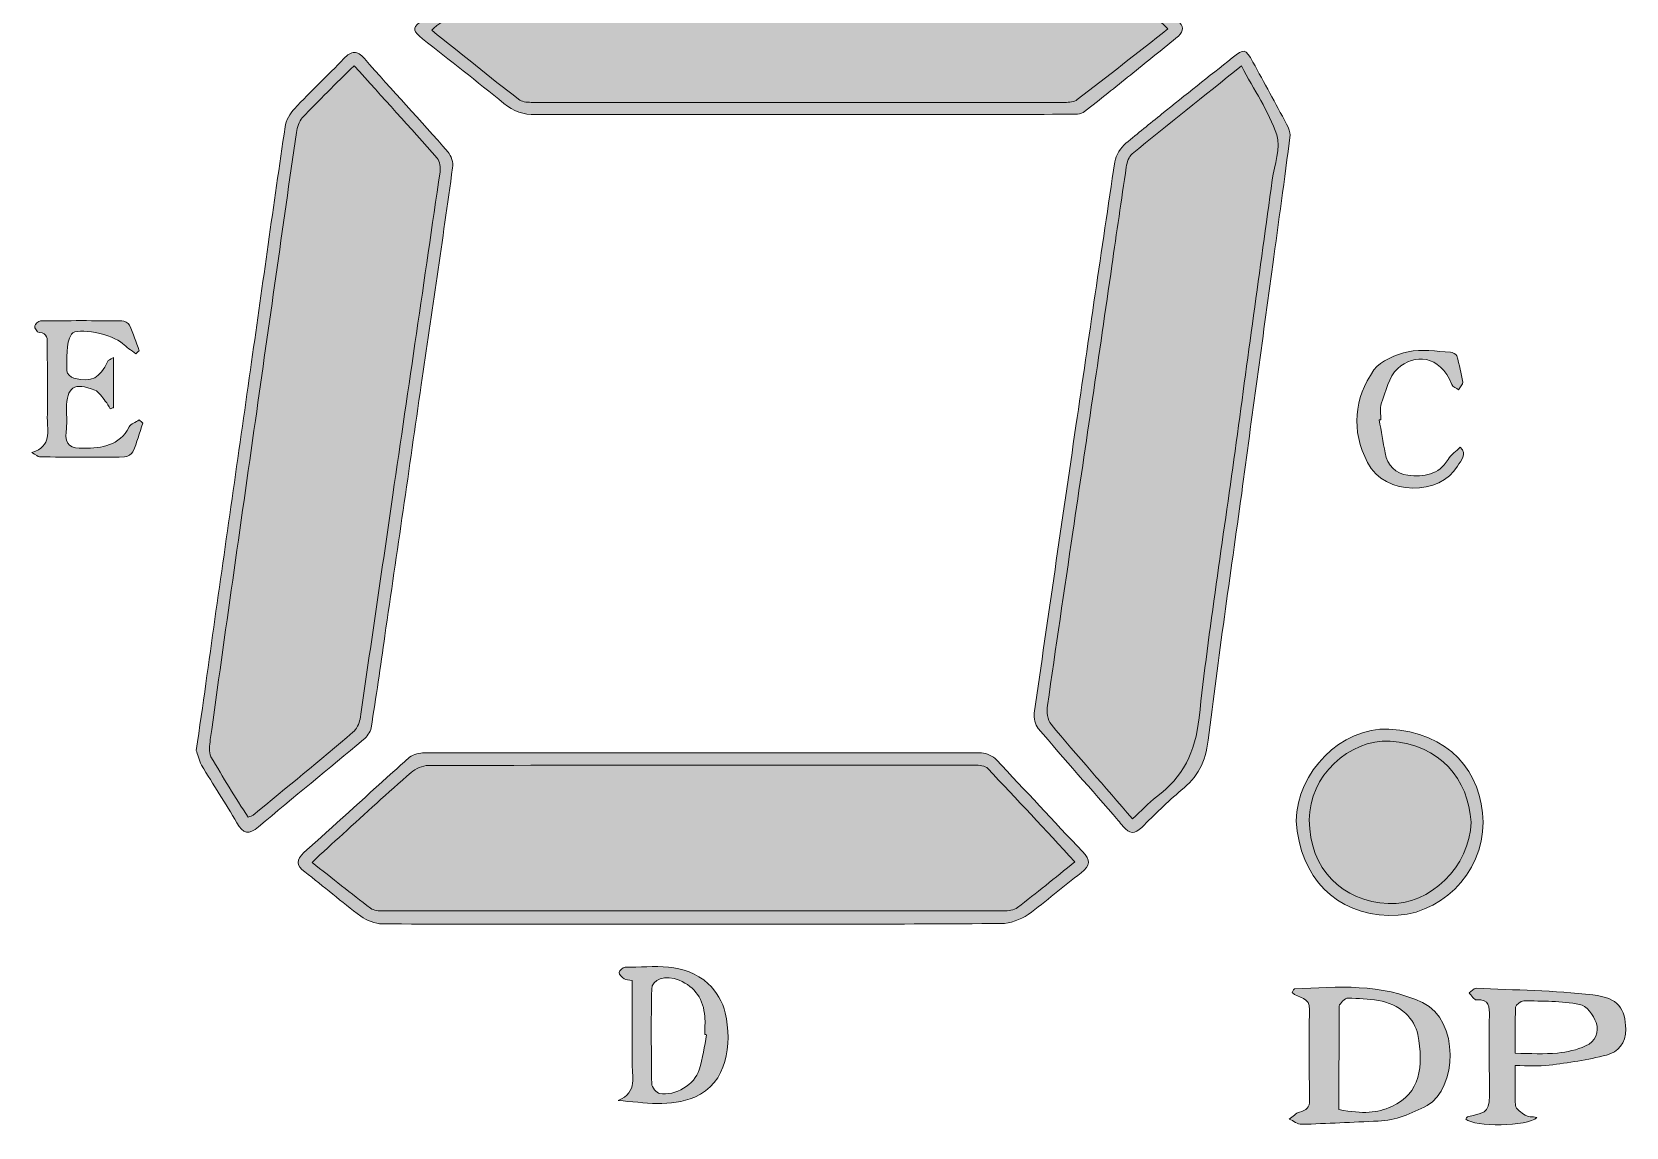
# Model space of a CAD drawing. Header units: inches. Extents: x 0.8 to 16.9, y -23.6 to -1.5.
# Drawn here: x 0.83 to 16.91, y -23.55 to -12.5 of the extents above; entities that cross this region are included whole.
import ezdxf

# ---------------------------------------------------------------- set-up
doc = ezdxf.new("R2010")
doc.units = ezdxf.units.IN
doc.header["$MEASUREMENT"] = 0
doc.layers.add('Layer 1', color=7, linetype='Continuous')

# ---------------------------------------------------------------- blocks, each defined once
blk = doc.blocks.new('block 4')
at = {"layer": 'Layer 1', "true_color": 0xffffff}
h = blk.add_hatch(color=7, dxfattribs=at)
h.dxf.hatch_style = 2
edge = h.paths.add_edge_path()
edge.add_spline(control_points=[(5.853, -11.807), (5.546, -12.005), (5.249, -12.213), (4.946, -12.418), (4.921, -12.435), (4.897, -12.46), (4.865, -12.488), (5.165, -12.728), (5.45, -12.958), (5.74, -13.183), (5.771, -13.208), (5.824, -13.215), (5.867, -13.215), (7.662, -13.215), (9.454, -13.215), (11.25, -13.215), (11.292, -13.215), (11.345, -13.212), (11.377, -13.187), (11.68, -12.954), (11.98, -12.718), (12.291, -12.474), (12.044, -12.245), (11.818, -12.03), (11.582, -11.825), (11.525, -11.776), (11.441, -11.74), (11.366, -11.74), (9.603, -11.737), (7.842, -11.737), (6.078, -11.74), (6.001, -11.74), (5.916, -11.769), (5.853, -11.807)], knot_values=[0, 0, 0, 0, 1, 1, 1, 2, 2, 2, 3, 3, 3, 4, 4, 4, 5, 5, 5, 6, 6, 6, 7, 7, 7, 8, 8, 8, 9, 9, 9, 10, 10, 10, 11, 11, 11, 11], degree=3, periodic=1)
edge = h.paths.add_edge_path()
edge.add_spline(control_points=[(4.773, -12.573), (4.678, -12.499), (4.667, -12.467), (4.741, -12.411), (4.752, -12.4), (4.766, -12.393), (4.78, -12.382), (5.14, -12.136), (5.5, -11.892), (5.863, -11.652), (5.905, -11.624), (5.965, -11.61), (6.015, -11.61), (7.818, -11.61), (9.624, -11.61), (11.426, -11.613), (11.483, -11.613), (11.553, -11.635), (11.596, -11.67), (11.86, -11.906), (12.118, -12.15), (12.382, -12.386), (12.393, -12.397), (12.4, -12.404), (12.407, -12.411), (12.457, -12.467), (12.446, -12.509), (12.372, -12.569), (12.22, -12.693), (12.065, -12.813), (11.913, -12.94), (11.762, -13.06), (11.606, -13.187), (11.451, -13.307), (11.412, -13.339), (11.349, -13.335), (11.296, -13.335), (10.393, -13.339), (9.49, -13.339), (8.583, -13.339), (7.694, -13.339), (6.805, -13.335), (5.913, -13.339), (5.789, -13.339), (5.69, -13.307), (5.592, -13.226), (5.323, -13.003), (5.045, -12.792), (4.773, -12.573)], knot_values=[0, 0, 0, 0, 1, 1, 1, 2, 2, 2, 3, 3, 3, 4, 4, 4, 5, 5, 5, 6, 6, 6, 7, 7, 7, 8, 8, 8, 9, 9, 9, 10, 10, 10, 11, 11, 11, 12, 12, 12, 13, 13, 13, 14, 14, 14, 15, 15, 15, 16, 16, 16, 16], degree=3, periodic=1)
h = blk.add_hatch(color=7, dxfattribs=at)
h.dxf.hatch_style = 2
edge = h.paths.add_edge_path()
edge.add_spline(control_points=[(11.582, -11.825), (11.818, -12.03), (12.044, -12.245), (12.291, -12.474), (11.98, -12.718), (11.68, -12.954), (11.377, -13.187), (11.345, -13.212), (11.292, -13.215), (11.25, -13.215), (9.454, -13.215), (7.662, -13.215), (5.867, -13.215), (5.824, -13.215), (5.771, -13.208), (5.74, -13.183), (5.45, -12.958), (5.165, -12.728), (4.865, -12.488), (4.897, -12.46), (4.921, -12.435), (4.946, -12.418), (5.249, -12.213), (5.546, -12.005), (5.853, -11.807), (5.916, -11.769), (6.001, -11.74), (6.078, -11.74), (7.842, -11.737), (9.603, -11.737), (11.366, -11.74), (11.441, -11.74), (11.525, -11.776), (11.582, -11.825)], knot_values=[0, 0, 0, 0, 1, 1, 1, 2, 2, 2, 3, 3, 3, 4, 4, 4, 5, 5, 5, 6, 6, 6, 7, 7, 7, 8, 8, 8, 9, 9, 9, 10, 10, 10, 11, 11, 11, 11], degree=3, periodic=1)
h = blk.add_hatch(color=7, dxfattribs=at)
h.dxf.hatch_style = 2
edge = h.paths.add_edge_path()
edge.add_spline(control_points=[(11.112, -19.487), (11.377, -19.805), (11.652, -20.115), (11.934, -20.443), (12.023, -20.362), (12.093, -20.281), (12.174, -20.221), (12.442, -20.024), (12.569, -19.77), (12.605, -19.424), (12.704, -18.524), (12.845, -17.628), (12.968, -16.732), (13.092, -15.819), (13.219, -14.908), (13.342, -13.998), (13.363, -13.843), (13.434, -13.674), (13.388, -13.543), (13.307, -13.303), (13.159, -13.088), (13.032, -12.848), (12.651, -13.155), (12.287, -13.441), (11.931, -13.734), (11.896, -13.762), (11.878, -13.818), (11.871, -13.868), (11.822, -14.199), (11.772, -14.531), (11.726, -14.863), (11.596, -15.759), (11.465, -16.655), (11.331, -17.551), (11.247, -18.136), (11.158, -18.718), (11.077, -19.3), (11.067, -19.36), (11.077, -19.445), (11.112, -19.487)], knot_values=[0, 0, 0, 0, 1, 1, 1, 2, 2, 2, 3, 3, 3, 4, 4, 4, 5, 5, 5, 6, 6, 6, 7, 7, 7, 8, 8, 8, 9, 9, 9, 10, 10, 10, 11, 11, 11, 12, 12, 12, 13, 13, 13, 13], degree=3, periodic=1)
edge = h.paths.add_edge_path()
edge.add_spline(control_points=[(10.982, -19.53), (10.95, -19.491), (10.936, -19.424), (10.943, -19.375), (11.081, -18.408), (11.222, -17.445), (11.363, -16.478), (11.493, -15.593), (11.62, -14.704), (11.755, -13.815), (11.765, -13.748), (11.815, -13.67), (11.867, -13.628), (11.987, -13.529), (12.107, -13.43), (12.231, -13.331), (12.467, -13.141), (12.704, -12.954), (12.94, -12.767), (13.06, -12.668), (13.074, -12.672), (13.148, -12.809), (13.261, -13.017), (13.377, -13.226), (13.487, -13.434), (13.511, -13.476), (13.518, -13.522), (13.525, -13.543), (13.466, -13.998), (13.406, -14.425), (13.349, -14.852), (13.243, -15.621), (13.137, -16.39), (13.035, -17.159), (12.919, -17.988), (12.799, -18.817), (12.696, -19.65), (12.672, -19.868), (12.587, -20.024), (12.425, -20.154), (12.284, -20.271), (12.157, -20.401), (12.026, -20.528), (11.956, -20.599), (11.903, -20.595), (11.839, -20.518), (11.822, -20.496), (11.804, -20.479), (11.79, -20.458), (11.518, -20.147), (11.247, -19.84), (10.982, -19.53)], knot_values=[0, 0, 0, 0, 1, 1, 1, 2, 2, 2, 3, 3, 3, 4, 4, 4, 5, 5, 5, 6, 6, 6, 7, 7, 7, 8, 8, 8, 9, 9, 9, 10, 10, 10, 11, 11, 11, 12, 12, 12, 13, 13, 13, 14, 14, 14, 15, 15, 15, 16, 16, 16, 17, 17, 17, 17], degree=3, periodic=1)
h = blk.add_hatch(color=7, dxfattribs=at)
h.dxf.hatch_style = 2
edge = h.paths.add_edge_path()
edge.add_spline(control_points=[(2.639, -19.816), (2.759, -20.024), (2.886, -20.225), (3.013, -20.426), (3.041, -20.415), (3.055, -20.412), (3.066, -20.405), (3.401, -20.126), (3.739, -19.851), (4.071, -19.569), (4.106, -19.54), (4.135, -19.48), (4.142, -19.435), (4.254, -18.68), (4.364, -17.928), (4.473, -17.173), (4.632, -16.087), (4.791, -15.004), (4.949, -13.917), (4.957, -13.875), (4.949, -13.811), (4.921, -13.779), (4.65, -13.469), (4.371, -13.166), (4.082, -12.845), (3.898, -13.028), (3.725, -13.197), (3.56, -13.37), (3.528, -13.409), (3.51, -13.466), (3.5, -13.518), (3.362, -14.489), (3.224, -15.455), (3.087, -16.425), (2.935, -17.498), (2.78, -18.57), (2.632, -19.643), (2.625, -19.699), (2.614, -19.77), (2.639, -19.816)], knot_values=[0, 0, 0, 0, 1, 1, 1, 2, 2, 2, 3, 3, 3, 4, 4, 4, 5, 5, 5, 6, 6, 6, 7, 7, 7, 8, 8, 8, 9, 9, 9, 10, 10, 10, 11, 11, 11, 12, 12, 12, 13, 13, 13, 13], degree=3, periodic=1)
edge = h.paths.add_edge_path()
edge.add_spline(control_points=[(2.491, -19.752), (2.558, -19.29), (2.618, -18.859), (2.678, -18.429), (2.801, -17.565), (2.925, -16.697), (3.048, -15.833), (3.161, -15.042), (3.27, -14.252), (3.387, -13.462), (3.394, -13.398), (3.436, -13.328), (3.482, -13.279), (3.644, -13.106), (3.817, -12.943), (3.979, -12.774), (4.018, -12.735), (4.05, -12.711), (4.085, -12.711), (4.117, -12.711), (4.149, -12.732), (4.187, -12.774), (4.466, -13.092), (4.752, -13.398), (5.031, -13.716), (5.062, -13.755), (5.084, -13.822), (5.076, -13.875), (4.974, -14.605), (4.868, -15.335), (4.759, -16.065), (4.639, -16.909), (4.516, -17.752), (4.392, -18.595), (4.35, -18.905), (4.304, -19.216), (4.254, -19.523), (4.247, -19.569), (4.212, -19.614), (4.177, -19.643), (3.828, -19.935), (3.471, -20.225), (3.119, -20.521), (3.02, -20.606), (2.963, -20.595), (2.9, -20.482), (2.787, -20.285), (2.66, -20.098), (2.544, -19.9), (2.515, -19.851), (2.505, -19.787), (2.491, -19.752)], knot_values=[0, 0, 0, 0, 1, 1, 1, 2, 2, 2, 3, 3, 3, 4, 4, 4, 5, 5, 5, 6, 6, 6, 7, 7, 7, 8, 8, 8, 9, 9, 9, 10, 10, 10, 11, 11, 11, 12, 12, 12, 13, 13, 13, 14, 14, 14, 15, 15, 15, 16, 16, 16, 17, 17, 17, 17], degree=3, periodic=1)
h = blk.add_hatch(color=7, dxfattribs=at)
h.dxf.hatch_style = 2
edge = h.paths.add_edge_path()
edge.add_spline(control_points=[(3.013, -20.426), (2.886, -20.225), (2.759, -20.024), (2.639, -19.816), (2.614, -19.77), (2.625, -19.699), (2.632, -19.643), (2.78, -18.57), (2.935, -17.498), (3.087, -16.425), (3.224, -15.455), (3.362, -14.489), (3.5, -13.518), (3.51, -13.466), (3.528, -13.409), (3.56, -13.37), (3.725, -13.197), (3.898, -13.028), (4.082, -12.845), (4.371, -13.166), (4.65, -13.469), (4.921, -13.779), (4.949, -13.811), (4.957, -13.875), (4.949, -13.917), (4.791, -15.004), (4.632, -16.087), (4.473, -17.173), (4.364, -17.928), (4.254, -18.68), (4.142, -19.435), (4.135, -19.48), (4.106, -19.54), (4.071, -19.569), (3.739, -19.851), (3.401, -20.126), (3.066, -20.405), (3.055, -20.412), (3.041, -20.415), (3.013, -20.426)], knot_values=[0, 0, 0, 0, 1, 1, 1, 2, 2, 2, 3, 3, 3, 4, 4, 4, 5, 5, 5, 6, 6, 6, 7, 7, 7, 8, 8, 8, 9, 9, 9, 10, 10, 10, 11, 11, 11, 12, 12, 12, 13, 13, 13, 13], degree=3, periodic=1)
h = blk.add_hatch(color=7, dxfattribs=at)
h.dxf.hatch_style = 2
edge = h.paths.add_edge_path()
edge.add_spline(control_points=[(11.934, -20.443), (11.652, -20.115), (11.377, -19.805), (11.112, -19.487), (11.077, -19.445), (11.067, -19.36), (11.077, -19.3), (11.158, -18.718), (11.247, -18.136), (11.331, -17.551), (11.465, -16.655), (11.596, -15.759), (11.726, -14.863), (11.772, -14.531), (11.822, -14.199), (11.871, -13.868), (11.878, -13.818), (11.896, -13.762), (11.931, -13.734), (12.287, -13.441), (12.651, -13.155), (13.032, -12.848), (13.159, -13.088), (13.307, -13.303), (13.388, -13.543), (13.434, -13.674), (13.363, -13.843), (13.342, -13.998), (13.219, -14.908), (13.092, -15.819), (12.968, -16.732), (12.845, -17.628), (12.704, -18.524), (12.605, -19.424), (12.569, -19.77), (12.442, -20.024), (12.174, -20.221), (12.093, -20.281), (12.023, -20.362), (11.934, -20.443)], knot_values=[0, 0, 0, 0, 1, 1, 1, 2, 2, 2, 3, 3, 3, 4, 4, 4, 5, 5, 5, 6, 6, 6, 7, 7, 7, 8, 8, 8, 9, 9, 9, 10, 10, 10, 11, 11, 11, 12, 12, 12, 13, 13, 13, 13], degree=3, periodic=1)
h = blk.add_hatch(color=7, dxfattribs=at)
h.dxf.hatch_style = 2
edge = h.paths.add_edge_path()
edge.add_spline(control_points=[(0.921, -15.42), (1.196, -15.416), (1.468, -15.416), (1.739, -15.42), (1.767, -15.42), (1.806, -15.441), (1.817, -15.462), (1.856, -15.547), (1.884, -15.635), (1.916, -15.72), (1.901, -15.73), (1.891, -15.741), (1.88, -15.752), (1.834, -15.716), (1.789, -15.684), (1.746, -15.646), (1.655, -15.561), (1.288, -15.473), (1.231, -15.554), (1.171, -15.649), (1.189, -15.801), (1.185, -15.924), (1.185, -15.949), (1.228, -15.991), (1.256, -15.998), (1.446, -16.037), (1.513, -16.002), (1.598, -15.826), (1.602, -15.815), (1.619, -15.811), (1.655, -15.79), (1.655, -15.974), (1.655, -16.133), (1.655, -16.295), (1.644, -16.298), (1.633, -16.302), (1.623, -16.305), (1.605, -16.281), (1.595, -16.249), (1.573, -16.228), (1.542, -16.189), (1.51, -16.136), (1.468, -16.118), (1.259, -16.034), (1.182, -16.087), (1.182, -16.305), (1.182, -16.383), (1.189, -16.461), (1.178, -16.538), (1.164, -16.676), (1.228, -16.708), (1.355, -16.704), (1.542, -16.7), (1.714, -16.683), (1.813, -16.489), (1.831, -16.457), (1.88, -16.443), (1.916, -16.418), (1.926, -16.429), (1.94, -16.439), (1.951, -16.45), (1.919, -16.549), (1.891, -16.648), (1.852, -16.739), (1.841, -16.764), (1.796, -16.792), (1.767, -16.792), (1.482, -16.796), (1.196, -16.792), (0.91, -16.792), (0.893, -16.792), (0.875, -16.771), (0.833, -16.746), (1.037, -16.683), (0.988, -16.531), (0.988, -16.401), (0.991, -16.154), (0.988, -15.91), (0.988, -15.663), (0.988, -15.603), (0.995, -15.543), (0.907, -15.536), (0.885, -15.536), (0.857, -15.49), (0.861, -15.469), (0.861, -15.452), (0.9, -15.42), (0.921, -15.42)], knot_values=[0, 0, 0, 0, 1, 1, 1, 2, 2, 2, 3, 3, 3, 4, 4, 4, 5, 5, 5, 6, 6, 6, 7, 7, 7, 8, 8, 8, 9, 9, 9, 10, 10, 10, 11, 11, 11, 12, 12, 12, 13, 13, 13, 14, 14, 14, 15, 15, 15, 16, 16, 16, 17, 17, 17, 18, 18, 18, 19, 19, 19, 20, 20, 20, 21, 21, 21, 22, 22, 22, 23, 23, 23, 24, 24, 24, 25, 25, 25, 26, 26, 26, 27, 27, 27, 28, 28, 28, 29, 29, 29, 29], degree=3, periodic=1)
h = blk.add_hatch(color=7, dxfattribs=at)
h.dxf.hatch_style = 2
edge = h.paths.add_edge_path()
edge.add_spline(control_points=[(14.305, -16.849), (14.136, -16.521), (14.168, -16.203), (14.369, -15.914), (14.439, -15.819), (14.591, -15.759), (14.714, -15.73), (14.848, -15.702), (14.997, -15.727), (15.141, -15.734), (15.162, -15.734), (15.198, -15.755), (15.205, -15.773), (15.229, -15.861), (15.251, -15.949), (15.265, -16.037), (15.268, -16.058), (15.236, -16.087), (15.222, -16.115), (15.201, -16.097), (15.162, -16.083), (15.155, -16.062), (15.032, -15.755), (14.774, -15.752), (14.609, -15.9), (14.517, -15.981), (14.489, -16.133), (14.443, -16.256), (14.425, -16.302), (14.439, -16.362), (14.439, -16.418), (14.432, -16.418), (14.429, -16.418), (14.422, -16.418), (14.443, -16.531), (14.46, -16.641), (14.482, -16.75), (14.506, -16.88), (14.584, -16.962), (14.711, -16.976), (14.87, -16.993), (15.021, -16.976), (15.117, -16.817), (15.145, -16.768), (15.198, -16.732), (15.24, -16.693), (15.311, -16.768), (15.247, -16.824), (15.212, -16.884), (15.042, -17.18), (14.478, -17.191), (14.305, -16.849)], knot_values=[0, 0, 0, 0, 1, 1, 1, 2, 2, 2, 3, 3, 3, 4, 4, 4, 5, 5, 5, 6, 6, 6, 7, 7, 7, 8, 8, 8, 9, 9, 9, 10, 10, 10, 11, 11, 11, 12, 12, 12, 13, 13, 13, 14, 14, 14, 15, 15, 15, 16, 16, 16, 17, 17, 17, 17], degree=3, periodic=1)
h = blk.add_hatch(color=7, dxfattribs=at)
h.dxf.hatch_style = 2
edge = h.paths.add_edge_path()
edge.add_spline(control_points=[(13.716, -20.451), (13.72, -20.955), (14.051, -21.272), (14.513, -21.297), (14.937, -21.315), (15.335, -20.923), (15.349, -20.475), (15.321, -20.045), (15.039, -19.692), (14.531, -19.66), (14.115, -19.636), (13.716, -20.013), (13.716, -20.451)], knot_values=[0, 0, 0, 0, 1, 1, 1, 2, 2, 2, 3, 3, 3, 4, 4, 4, 4], degree=3, periodic=1)
edge = h.paths.add_edge_path()
edge.add_spline(control_points=[(13.585, -20.461), (13.593, -19.971), (14.033, -19.519), (14.52, -19.537), (15.117, -19.562), (15.466, -19.971), (15.469, -20.475), (15.476, -21.001), (15.018, -21.435), (14.52, -21.417), (13.991, -21.403), (13.621, -21.04), (13.585, -20.461)], knot_values=[0, 0, 0, 0, 1, 1, 1, 2, 2, 2, 3, 3, 3, 4, 4, 4, 4], degree=3, periodic=1)
h = blk.add_hatch(color=7, dxfattribs=at)
h.dxf.hatch_style = 2
edge = h.paths.add_edge_path()
edge.add_spline(control_points=[(3.577, -20.782), (3.877, -20.514), (4.173, -20.242), (4.473, -19.971), (4.526, -19.925), (4.576, -19.879), (4.628, -19.833), (4.664, -19.801), (4.724, -19.777), (4.773, -19.777), (6.65, -19.777), (8.53, -19.773), (10.41, -19.777), (10.463, -19.78), (10.527, -19.808), (10.562, -19.847), (10.851, -20.154), (11.137, -20.465), (11.43, -20.772), (11.511, -20.856), (11.511, -20.913), (11.416, -20.987), (11.232, -21.121), (11.063, -21.276), (10.88, -21.407), (10.802, -21.459), (10.7, -21.498), (10.608, -21.498), (9.567, -21.505), (8.53, -21.505), (7.489, -21.505), (6.449, -21.505), (5.408, -21.505), (4.367, -21.502), (4.297, -21.502), (4.209, -21.467), (4.149, -21.424), (3.958, -21.28), (3.775, -21.124), (3.584, -20.976), (3.496, -20.909), (3.496, -20.856), (3.577, -20.782)], knot_values=[0, 0, 0, 0, 1, 1, 1, 2, 2, 2, 3, 3, 3, 4, 4, 4, 5, 5, 5, 6, 6, 6, 7, 7, 7, 8, 8, 8, 9, 9, 9, 10, 10, 10, 11, 11, 11, 12, 12, 12, 13, 13, 13, 14, 14, 14, 14], degree=3, periodic=1)
edge = h.paths.add_edge_path()
edge.add_spline(control_points=[(4.657, -19.974), (4.424, -20.179), (4.195, -20.387), (3.969, -20.595), (3.866, -20.687), (3.768, -20.779), (3.658, -20.881), (3.863, -21.043), (4.053, -21.195), (4.247, -21.343), (4.279, -21.368), (4.336, -21.371), (4.378, -21.371), (6.463, -21.371), (8.548, -21.371), (10.633, -21.371), (10.679, -21.371), (10.739, -21.364), (10.774, -21.336), (10.964, -21.191), (11.148, -21.04), (11.352, -20.874), (11.053, -20.553), (10.767, -20.242), (10.474, -19.935), (10.449, -19.907), (10.386, -19.9), (10.34, -19.9), (8.502, -19.9), (6.667, -19.9), (4.833, -19.904), (4.773, -19.904), (4.703, -19.935), (4.657, -19.974)], knot_values=[0, 0, 0, 0, 1, 1, 1, 2, 2, 2, 3, 3, 3, 4, 4, 4, 5, 5, 5, 6, 6, 6, 7, 7, 7, 8, 8, 8, 9, 9, 9, 10, 10, 10, 11, 11, 11, 11], degree=3, periodic=1)
h = blk.add_hatch(color=7, dxfattribs=at)
h.dxf.hatch_style = 2
edge = h.paths.add_edge_path()
edge.add_spline(control_points=[(14.513, -21.297), (14.051, -21.272), (13.72, -20.955), (13.716, -20.451), (13.716, -20.013), (14.115, -19.636), (14.531, -19.66), (15.039, -19.692), (15.321, -20.045), (15.349, -20.475), (15.335, -20.923), (14.937, -21.315), (14.513, -21.297)], knot_values=[0, 0, 0, 0, 1, 1, 1, 2, 2, 2, 3, 3, 3, 4, 4, 4, 4], degree=3, periodic=1)
h = blk.add_hatch(color=7, dxfattribs=at)
h.dxf.hatch_style = 2
edge = h.paths.add_edge_path()
edge.add_spline(control_points=[(10.474, -19.935), (10.767, -20.242), (11.053, -20.553), (11.352, -20.874), (11.148, -21.04), (10.964, -21.191), (10.774, -21.336), (10.739, -21.364), (10.679, -21.371), (10.633, -21.371), (8.548, -21.371), (6.463, -21.371), (4.378, -21.371), (4.336, -21.371), (4.279, -21.368), (4.247, -21.343), (4.053, -21.195), (3.863, -21.043), (3.658, -20.881), (3.768, -20.779), (3.866, -20.687), (3.969, -20.595), (4.195, -20.387), (4.424, -20.179), (4.657, -19.974), (4.703, -19.935), (4.773, -19.904), (4.833, -19.904), (6.667, -19.9), (8.502, -19.9), (10.34, -19.9), (10.386, -19.9), (10.449, -19.907), (10.474, -19.935)], knot_values=[0, 0, 0, 0, 1, 1, 1, 2, 2, 2, 3, 3, 3, 4, 4, 4, 5, 5, 5, 6, 6, 6, 7, 7, 7, 8, 8, 8, 9, 9, 9, 10, 10, 10, 11, 11, 11, 11], degree=3, periodic=1)
h = blk.add_hatch(color=7, dxfattribs=at)
h.dxf.hatch_style = 2
edge = h.paths.add_edge_path()
edge.add_spline(control_points=[(7.362, -22.07), (7.221, -22.013), (7.084, -22.059), (7.084, -22.161), (7.077, -22.479), (7.08, -22.796), (7.084, -23.114), (7.087, -23.149), (7.133, -23.206), (7.165, -23.213), (7.32, -23.241), (7.518, -23.121), (7.564, -22.973), (7.599, -22.856), (7.616, -22.737), (7.638, -22.62), (7.634, -22.617), (7.627, -22.617), (7.62, -22.617), (7.62, -22.557), (7.624, -22.497), (7.62, -22.437), (7.606, -22.267), (7.525, -22.137), (7.362, -22.07)], knot_values=[0, 0, 0, 0, 1, 1, 1, 2, 2, 2, 3, 3, 3, 4, 4, 4, 5, 5, 5, 6, 6, 6, 7, 7, 7, 8, 8, 8, 8], degree=3, periodic=1)
edge = h.paths.add_edge_path()
edge.add_spline(control_points=[(6.816, -21.939), (7.105, -21.939), (7.412, -21.883), (7.655, -22.105), (7.733, -22.179), (7.803, -22.292), (7.825, -22.398), (7.899, -22.719), (7.846, -23.107), (7.518, -23.248), (7.271, -23.354), (7.013, -23.304), (6.745, -23.283), (6.95, -23.199), (6.883, -23.033), (6.886, -22.895), (6.89, -22.624), (6.886, -22.352), (6.886, -22.073), (6.854, -22.066), (6.826, -22.066), (6.805, -22.056), (6.784, -22.042), (6.756, -22.013), (6.756, -21.992), (6.759, -21.971), (6.794, -21.939), (6.816, -21.939)], knot_values=[0, 0, 0, 0, 1, 1, 1, 2, 2, 2, 3, 3, 3, 4, 4, 4, 5, 5, 5, 6, 6, 6, 7, 7, 7, 8, 8, 8, 9, 9, 9, 9], degree=3, periodic=1)
h = blk.add_hatch(color=7, dxfattribs=at)
h.dxf.hatch_style = 2
edge = h.paths.add_edge_path()
edge.add_spline(control_points=[(14.69, -22.405), (14.524, -22.253), (14.312, -22.26), (14.108, -22.25), (14.076, -22.25), (14.023, -22.303), (14.019, -22.331), (14.016, -22.673), (14.016, -23.015), (14.016, -23.375), (14.266, -23.421), (14.397, -23.41), (14.549, -23.343), (14.838, -23.209), (14.87, -22.941), (14.813, -22.617), (14.799, -22.542), (14.746, -22.461), (14.69, -22.405)], knot_values=[0, 0, 0, 0, 1, 1, 1, 2, 2, 2, 3, 3, 3, 4, 4, 4, 5, 5, 5, 6, 6, 6, 6], degree=3, periodic=1)
edge = h.paths.add_edge_path()
edge.add_spline(control_points=[(13.72, -23.28), (13.716, -22.976), (13.709, -22.673), (13.72, -22.37), (13.727, -22.232), (13.603, -22.257), (13.543, -22.193), (13.557, -22.172), (13.561, -22.158), (13.568, -22.158), (14.005, -22.137), (14.439, -22.098), (14.859, -22.296), (15.236, -22.475), (15.208, -23.163), (14.905, -23.333), (14.743, -23.417), (14.591, -23.484), (14.411, -23.491), (14.153, -23.502), (13.896, -23.516), (13.638, -23.523), (13.6, -23.523), (13.557, -23.488), (13.515, -23.47), (13.55, -23.446), (13.582, -23.41), (13.617, -23.4), (13.688, -23.382), (13.72, -23.354), (13.72, -23.28)], knot_values=[0, 0, 0, 0, 1, 1, 1, 2, 2, 2, 3, 3, 3, 4, 4, 4, 5, 5, 5, 6, 6, 6, 7, 7, 7, 8, 8, 8, 9, 9, 9, 10, 10, 10, 10], degree=3, periodic=1)
h = blk.add_hatch(color=7, dxfattribs=at)
h.dxf.hatch_style = 2
edge = h.paths.add_edge_path()
edge.add_spline(control_points=[(15.879, -22.278), (15.85, -22.278), (15.801, -22.317), (15.797, -22.341), (15.79, -22.493), (15.794, -22.645), (15.794, -22.807), (15.949, -22.807), (16.087, -22.818), (16.221, -22.804), (16.316, -22.796), (16.415, -22.772), (16.503, -22.733), (16.605, -22.691), (16.644, -22.588), (16.609, -22.497), (16.584, -22.423), (16.51, -22.324), (16.443, -22.313), (16.26, -22.278), (16.069, -22.281), (15.879, -22.278)], knot_values=[0, 0, 0, 0, 1, 1, 1, 2, 2, 2, 3, 3, 3, 4, 4, 4, 5, 5, 5, 6, 6, 6, 7, 7, 7, 7], degree=3, periodic=1)
edge = h.paths.add_edge_path()
edge.add_spline(control_points=[(15.533, -22.433), (15.533, -22.341), (15.536, -22.26), (15.402, -22.267), (15.381, -22.271), (15.353, -22.221), (15.328, -22.197), (15.349, -22.183), (15.374, -22.151), (15.399, -22.151), (15.79, -22.169), (16.185, -22.172), (16.577, -22.218), (16.835, -22.246), (16.905, -22.359), (16.909, -22.564), (16.912, -22.708), (16.831, -22.793), (16.715, -22.825), (16.524, -22.874), (16.33, -22.902), (16.136, -22.927), (16.03, -22.941), (15.921, -22.931), (15.794, -22.931), (15.794, -23.075), (15.787, -23.206), (15.797, -23.333), (15.801, -23.368), (15.854, -23.407), (15.893, -23.431), (15.921, -23.449), (15.963, -23.446), (16.013, -23.453), (15.917, -23.548), (15.381, -23.551), (15.296, -23.47), (15.303, -23.463), (15.303, -23.453), (15.311, -23.449), (15.533, -23.396), (15.533, -23.396), (15.533, -23.156), (15.533, -22.916), (15.529, -22.673), (15.533, -22.433)], knot_values=[0, 0, 0, 0, 1, 1, 1, 2, 2, 2, 3, 3, 3, 4, 4, 4, 5, 5, 5, 6, 6, 6, 7, 7, 7, 8, 8, 8, 9, 9, 9, 10, 10, 10, 11, 11, 11, 12, 12, 12, 13, 13, 13, 14, 14, 14, 15, 15, 15, 15], degree=3, periodic=1)
at = {"layer": 'Layer 1', "lineweight": 0}
for points, knots in [([(4.773, -12.573), (4.678, -12.499), (4.667, -12.467), (4.741, -12.411), (4.752, -12.4), (4.766, -12.393), (4.78, -12.382), (5.14, -12.136), (5.5, -11.892), (5.863, -11.652), (5.905, -11.624), (5.965, -11.61), (6.015, -11.61), (7.818, -11.61), (9.624, -11.61), (11.426, -11.613), (11.483, -11.613), (11.553, -11.635), (11.596, -11.67), (11.86, -11.906), (12.118, -12.15), (12.382, -12.386), (12.393, -12.397), (12.4, -12.404), (12.407, -12.411), (12.457, -12.467), (12.446, -12.509), (12.372, -12.569), (12.22, -12.693), (12.065, -12.813), (11.913, -12.94), (11.762, -13.06), (11.606, -13.187), (11.451, -13.307), (11.412, -13.339), (11.349, -13.335), (11.296, -13.335), (10.393, -13.339), (9.49, -13.339), (8.583, -13.339), (7.694, -13.339), (6.805, -13.335), (5.913, -13.339), (5.789, -13.339), (5.69, -13.307), (5.592, -13.226), (5.323, -13.003), (5.045, -12.792), (4.773, -12.573)], [0, 0, 0, 0, 1, 1, 1, 2, 2, 2, 3, 3, 3, 4, 4, 4, 5, 5, 5, 6, 6, 6, 7, 7, 7, 8, 8, 8, 9, 9, 9, 10, 10, 10, 11, 11, 11, 12, 12, 12, 13, 13, 13, 14, 14, 14, 15, 15, 15, 16, 16, 16, 16]), ([(11.582, -11.825), (11.818, -12.03), (12.044, -12.245), (12.291, -12.474), (11.98, -12.718), (11.68, -12.954), (11.377, -13.187), (11.345, -13.212), (11.292, -13.215), (11.25, -13.215), (9.454, -13.215), (7.662, -13.215), (5.867, -13.215), (5.824, -13.215), (5.771, -13.208), (5.74, -13.183), (5.45, -12.958), (5.165, -12.728), (4.865, -12.488), (4.897, -12.46), (4.921, -12.435), (4.946, -12.418), (5.249, -12.213), (5.546, -12.005), (5.853, -11.807), (5.916, -11.769), (6.001, -11.74), (6.078, -11.74), (7.842, -11.737), (9.603, -11.737), (11.366, -11.74), (11.441, -11.74), (11.525, -11.776), (11.582, -11.825)], [0, 0, 0, 0, 1, 1, 1, 2, 2, 2, 3, 3, 3, 4, 4, 4, 5, 5, 5, 6, 6, 6, 7, 7, 7, 8, 8, 8, 9, 9, 9, 10, 10, 10, 11, 11, 11, 11]), ([(5.853, -11.807), (5.546, -12.005), (5.249, -12.213), (4.946, -12.418), (4.921, -12.435), (4.897, -12.46), (4.865, -12.488), (5.165, -12.728), (5.45, -12.958), (5.74, -13.183), (5.771, -13.208), (5.824, -13.215), (5.867, -13.215), (7.662, -13.215), (9.454, -13.215), (11.25, -13.215), (11.292, -13.215), (11.345, -13.212), (11.377, -13.187), (11.68, -12.954), (11.98, -12.718), (12.291, -12.474), (12.044, -12.245), (11.818, -12.03), (11.582, -11.825), (11.525, -11.776), (11.441, -11.74), (11.366, -11.74), (9.603, -11.737), (7.842, -11.737), (6.078, -11.74), (6.001, -11.74), (5.916, -11.769), (5.853, -11.807)], [0, 0, 0, 0, 1, 1, 1, 2, 2, 2, 3, 3, 3, 4, 4, 4, 5, 5, 5, 6, 6, 6, 7, 7, 7, 8, 8, 8, 9, 9, 9, 10, 10, 10, 11, 11, 11, 11]), ([(10.982, -19.53), (10.95, -19.491), (10.936, -19.424), (10.943, -19.375), (11.081, -18.408), (11.222, -17.445), (11.363, -16.478), (11.493, -15.593), (11.62, -14.704), (11.755, -13.815), (11.765, -13.748), (11.815, -13.67), (11.867, -13.628), (11.987, -13.529), (12.107, -13.43), (12.231, -13.331), (12.467, -13.141), (12.704, -12.954), (12.94, -12.767), (13.06, -12.668), (13.074, -12.672), (13.148, -12.809), (13.261, -13.017), (13.377, -13.226), (13.487, -13.434), (13.511, -13.476), (13.518, -13.522), (13.525, -13.543), (13.466, -13.998), (13.406, -14.425), (13.349, -14.852), (13.243, -15.621), (13.137, -16.39), (13.035, -17.159), (12.919, -17.988), (12.799, -18.817), (12.696, -19.65), (12.672, -19.868), (12.587, -20.024), (12.425, -20.154), (12.284, -20.271), (12.157, -20.401), (12.026, -20.528), (11.956, -20.599), (11.903, -20.595), (11.839, -20.518), (11.822, -20.496), (11.804, -20.479), (11.79, -20.458), (11.518, -20.147), (11.247, -19.84), (10.982, -19.53)], [0, 0, 0, 0, 1, 1, 1, 2, 2, 2, 3, 3, 3, 4, 4, 4, 5, 5, 5, 6, 6, 6, 7, 7, 7, 8, 8, 8, 9, 9, 9, 10, 10, 10, 11, 11, 11, 12, 12, 12, 13, 13, 13, 14, 14, 14, 15, 15, 15, 16, 16, 16, 17, 17, 17, 17]), ([(2.491, -19.752), (2.558, -19.29), (2.618, -18.859), (2.678, -18.429), (2.801, -17.565), (2.925, -16.697), (3.048, -15.833), (3.161, -15.042), (3.27, -14.252), (3.387, -13.462), (3.394, -13.398), (3.436, -13.328), (3.482, -13.279), (3.644, -13.106), (3.817, -12.943), (3.979, -12.774), (4.018, -12.735), (4.05, -12.711), (4.085, -12.711), (4.117, -12.711), (4.149, -12.732), (4.187, -12.774), (4.466, -13.092), (4.752, -13.398), (5.031, -13.716), (5.062, -13.755), (5.084, -13.822), (5.076, -13.875), (4.974, -14.605), (4.868, -15.335), (4.759, -16.065), (4.639, -16.909), (4.516, -17.752), (4.392, -18.595), (4.35, -18.905), (4.304, -19.216), (4.254, -19.523), (4.247, -19.569), (4.212, -19.614), (4.177, -19.643), (3.828, -19.935), (3.471, -20.225), (3.119, -20.521), (3.02, -20.606), (2.963, -20.595), (2.9, -20.482), (2.787, -20.285), (2.66, -20.098), (2.544, -19.9), (2.515, -19.851), (2.505, -19.787), (2.491, -19.752)], [0, 0, 0, 0, 1, 1, 1, 2, 2, 2, 3, 3, 3, 4, 4, 4, 5, 5, 5, 6, 6, 6, 7, 7, 7, 8, 8, 8, 9, 9, 9, 10, 10, 10, 11, 11, 11, 12, 12, 12, 13, 13, 13, 14, 14, 14, 15, 15, 15, 16, 16, 16, 17, 17, 17, 17]), ([(3.013, -20.426), (2.886, -20.225), (2.759, -20.024), (2.639, -19.816), (2.614, -19.77), (2.625, -19.699), (2.632, -19.643), (2.78, -18.57), (2.935, -17.498), (3.087, -16.425), (3.224, -15.455), (3.362, -14.489), (3.5, -13.518), (3.51, -13.466), (3.528, -13.409), (3.56, -13.37), (3.725, -13.197), (3.898, -13.028), (4.082, -12.845), (4.371, -13.166), (4.65, -13.469), (4.921, -13.779), (4.949, -13.811), (4.957, -13.875), (4.949, -13.917), (4.791, -15.004), (4.632, -16.087), (4.473, -17.173), (4.364, -17.928), (4.254, -18.68), (4.142, -19.435), (4.135, -19.48), (4.106, -19.54), (4.071, -19.569), (3.739, -19.851), (3.401, -20.126), (3.066, -20.405), (3.055, -20.412), (3.041, -20.415), (3.013, -20.426)], [0, 0, 0, 0, 1, 1, 1, 2, 2, 2, 3, 3, 3, 4, 4, 4, 5, 5, 5, 6, 6, 6, 7, 7, 7, 8, 8, 8, 9, 9, 9, 10, 10, 10, 11, 11, 11, 12, 12, 12, 13, 13, 13, 13]), ([(2.639, -19.816), (2.759, -20.024), (2.886, -20.225), (3.013, -20.426), (3.041, -20.415), (3.055, -20.412), (3.066, -20.405), (3.401, -20.126), (3.739, -19.851), (4.071, -19.569), (4.106, -19.54), (4.135, -19.48), (4.142, -19.435), (4.254, -18.68), (4.364, -17.928), (4.473, -17.173), (4.632, -16.087), (4.791, -15.004), (4.949, -13.917), (4.957, -13.875), (4.949, -13.811), (4.921, -13.779), (4.65, -13.469), (4.371, -13.166), (4.082, -12.845), (3.898, -13.028), (3.725, -13.197), (3.56, -13.37), (3.528, -13.409), (3.51, -13.466), (3.5, -13.518), (3.362, -14.489), (3.224, -15.455), (3.087, -16.425), (2.935, -17.498), (2.78, -18.57), (2.632, -19.643), (2.625, -19.699), (2.614, -19.77), (2.639, -19.816)], [0, 0, 0, 0, 1, 1, 1, 2, 2, 2, 3, 3, 3, 4, 4, 4, 5, 5, 5, 6, 6, 6, 7, 7, 7, 8, 8, 8, 9, 9, 9, 10, 10, 10, 11, 11, 11, 12, 12, 12, 13, 13, 13, 13]), ([(11.934, -20.443), (11.652, -20.115), (11.377, -19.805), (11.112, -19.487), (11.077, -19.445), (11.067, -19.36), (11.077, -19.3), (11.158, -18.718), (11.247, -18.136), (11.331, -17.551), (11.465, -16.655), (11.596, -15.759), (11.726, -14.863), (11.772, -14.531), (11.822, -14.199), (11.871, -13.868), (11.878, -13.818), (11.896, -13.762), (11.931, -13.734), (12.287, -13.441), (12.651, -13.155), (13.032, -12.848), (13.159, -13.088), (13.307, -13.303), (13.388, -13.543), (13.434, -13.674), (13.363, -13.843), (13.342, -13.998), (13.219, -14.908), (13.092, -15.819), (12.968, -16.732), (12.845, -17.628), (12.704, -18.524), (12.605, -19.424), (12.569, -19.77), (12.442, -20.024), (12.174, -20.221), (12.093, -20.281), (12.023, -20.362), (11.934, -20.443)], [0, 0, 0, 0, 1, 1, 1, 2, 2, 2, 3, 3, 3, 4, 4, 4, 5, 5, 5, 6, 6, 6, 7, 7, 7, 8, 8, 8, 9, 9, 9, 10, 10, 10, 11, 11, 11, 12, 12, 12, 13, 13, 13, 13]), ([(11.112, -19.487), (11.377, -19.805), (11.652, -20.115), (11.934, -20.443), (12.023, -20.362), (12.093, -20.281), (12.174, -20.221), (12.442, -20.024), (12.569, -19.77), (12.605, -19.424), (12.704, -18.524), (12.845, -17.628), (12.968, -16.732), (13.092, -15.819), (13.219, -14.908), (13.342, -13.998), (13.363, -13.843), (13.434, -13.674), (13.388, -13.543), (13.307, -13.303), (13.159, -13.088), (13.032, -12.848), (12.651, -13.155), (12.287, -13.441), (11.931, -13.734), (11.896, -13.762), (11.878, -13.818), (11.871, -13.868), (11.822, -14.199), (11.772, -14.531), (11.726, -14.863), (11.596, -15.759), (11.465, -16.655), (11.331, -17.551), (11.247, -18.136), (11.158, -18.718), (11.077, -19.3), (11.067, -19.36), (11.077, -19.445), (11.112, -19.487)], [0, 0, 0, 0, 1, 1, 1, 2, 2, 2, 3, 3, 3, 4, 4, 4, 5, 5, 5, 6, 6, 6, 7, 7, 7, 8, 8, 8, 9, 9, 9, 10, 10, 10, 11, 11, 11, 12, 12, 12, 13, 13, 13, 13]), ([(0.921, -15.42), (1.196, -15.416), (1.468, -15.416), (1.739, -15.42), (1.767, -15.42), (1.806, -15.441), (1.817, -15.462), (1.856, -15.547), (1.884, -15.635), (1.916, -15.72), (1.901, -15.73), (1.891, -15.741), (1.88, -15.752), (1.834, -15.716), (1.789, -15.684), (1.746, -15.646), (1.655, -15.561), (1.288, -15.473), (1.231, -15.554), (1.171, -15.649), (1.189, -15.801), (1.185, -15.924), (1.185, -15.949), (1.228, -15.991), (1.256, -15.998), (1.446, -16.037), (1.513, -16.002), (1.598, -15.826), (1.602, -15.815), (1.619, -15.811), (1.655, -15.79), (1.655, -15.974), (1.655, -16.133), (1.655, -16.295), (1.644, -16.298), (1.633, -16.302), (1.623, -16.305), (1.605, -16.281), (1.595, -16.249), (1.573, -16.228), (1.542, -16.189), (1.51, -16.136), (1.468, -16.118), (1.259, -16.034), (1.182, -16.087), (1.182, -16.305), (1.182, -16.383), (1.189, -16.461), (1.178, -16.538), (1.164, -16.676), (1.228, -16.708), (1.355, -16.704), (1.542, -16.7), (1.714, -16.683), (1.813, -16.489), (1.831, -16.457), (1.88, -16.443), (1.916, -16.418), (1.926, -16.429), (1.94, -16.439), (1.951, -16.45), (1.919, -16.549), (1.891, -16.648), (1.852, -16.739), (1.841, -16.764), (1.796, -16.792), (1.767, -16.792), (1.482, -16.796), (1.196, -16.792), (0.91, -16.792), (0.893, -16.792), (0.875, -16.771), (0.833, -16.746), (1.037, -16.683), (0.988, -16.531), (0.988, -16.401), (0.991, -16.154), (0.988, -15.91), (0.988, -15.663), (0.988, -15.603), (0.995, -15.543), (0.907, -15.536), (0.885, -15.536), (0.857, -15.49), (0.861, -15.469), (0.861, -15.452), (0.9, -15.42), (0.921, -15.42)], [0, 0, 0, 0, 1, 1, 1, 2, 2, 2, 3, 3, 3, 4, 4, 4, 5, 5, 5, 6, 6, 6, 7, 7, 7, 8, 8, 8, 9, 9, 9, 10, 10, 10, 11, 11, 11, 12, 12, 12, 13, 13, 13, 14, 14, 14, 15, 15, 15, 16, 16, 16, 17, 17, 17, 18, 18, 18, 19, 19, 19, 20, 20, 20, 21, 21, 21, 22, 22, 22, 23, 23, 23, 24, 24, 24, 25, 25, 25, 26, 26, 26, 27, 27, 27, 28, 28, 28, 29, 29, 29, 29]), ([(14.305, -16.849), (14.136, -16.521), (14.168, -16.203), (14.369, -15.914), (14.439, -15.819), (14.591, -15.759), (14.714, -15.73), (14.848, -15.702), (14.997, -15.727), (15.141, -15.734), (15.162, -15.734), (15.198, -15.755), (15.205, -15.773), (15.229, -15.861), (15.251, -15.949), (15.265, -16.037), (15.268, -16.058), (15.236, -16.087), (15.222, -16.115), (15.201, -16.097), (15.162, -16.083), (15.155, -16.062), (15.032, -15.755), (14.774, -15.752), (14.609, -15.9), (14.517, -15.981), (14.489, -16.133), (14.443, -16.256), (14.425, -16.302), (14.439, -16.362), (14.439, -16.418), (14.432, -16.418), (14.429, -16.418), (14.422, -16.418), (14.443, -16.531), (14.46, -16.641), (14.482, -16.75), (14.506, -16.88), (14.584, -16.962), (14.711, -16.976), (14.87, -16.993), (15.021, -16.976), (15.117, -16.817), (15.145, -16.768), (15.198, -16.732), (15.24, -16.693), (15.311, -16.768), (15.247, -16.824), (15.212, -16.884), (15.042, -17.18), (14.478, -17.191), (14.305, -16.849)], [0, 0, 0, 0, 1, 1, 1, 2, 2, 2, 3, 3, 3, 4, 4, 4, 5, 5, 5, 6, 6, 6, 7, 7, 7, 8, 8, 8, 9, 9, 9, 10, 10, 10, 11, 11, 11, 12, 12, 12, 13, 13, 13, 14, 14, 14, 15, 15, 15, 16, 16, 16, 17, 17, 17, 17]), ([(13.585, -20.461), (13.593, -19.971), (14.033, -19.519), (14.52, -19.537), (15.117, -19.562), (15.466, -19.971), (15.469, -20.475), (15.476, -21.001), (15.018, -21.435), (14.52, -21.417), (13.991, -21.403), (13.621, -21.04), (13.585, -20.461)], [0, 0, 0, 0, 1, 1, 1, 2, 2, 2, 3, 3, 3, 4, 4, 4, 4]), ([(3.577, -20.782), (3.877, -20.514), (4.173, -20.242), (4.473, -19.971), (4.526, -19.925), (4.576, -19.879), (4.628, -19.833), (4.664, -19.801), (4.724, -19.777), (4.773, -19.777), (6.65, -19.777), (8.53, -19.773), (10.41, -19.777), (10.463, -19.78), (10.527, -19.808), (10.562, -19.847), (10.851, -20.154), (11.137, -20.465), (11.43, -20.772), (11.511, -20.856), (11.511, -20.913), (11.416, -20.987), (11.232, -21.121), (11.063, -21.276), (10.88, -21.407), (10.802, -21.459), (10.7, -21.498), (10.608, -21.498), (9.567, -21.505), (8.53, -21.505), (7.489, -21.505), (6.449, -21.505), (5.408, -21.505), (4.367, -21.502), (4.297, -21.502), (4.209, -21.467), (4.149, -21.424), (3.958, -21.28), (3.775, -21.124), (3.584, -20.976), (3.496, -20.909), (3.496, -20.856), (3.577, -20.782)], [0, 0, 0, 0, 1, 1, 1, 2, 2, 2, 3, 3, 3, 4, 4, 4, 5, 5, 5, 6, 6, 6, 7, 7, 7, 8, 8, 8, 9, 9, 9, 10, 10, 10, 11, 11, 11, 12, 12, 12, 13, 13, 13, 14, 14, 14, 14]), ([(14.513, -21.297), (14.051, -21.272), (13.72, -20.955), (13.716, -20.451), (13.716, -20.013), (14.115, -19.636), (14.531, -19.66), (15.039, -19.692), (15.321, -20.045), (15.349, -20.475), (15.335, -20.923), (14.937, -21.315), (14.513, -21.297)], [0, 0, 0, 0, 1, 1, 1, 2, 2, 2, 3, 3, 3, 4, 4, 4, 4]), ([(13.716, -20.451), (13.72, -20.955), (14.051, -21.272), (14.513, -21.297), (14.937, -21.315), (15.335, -20.923), (15.349, -20.475), (15.321, -20.045), (15.039, -19.692), (14.531, -19.66), (14.115, -19.636), (13.716, -20.013), (13.716, -20.451)], [0, 0, 0, 0, 1, 1, 1, 2, 2, 2, 3, 3, 3, 4, 4, 4, 4]), ([(10.474, -19.935), (10.767, -20.242), (11.053, -20.553), (11.352, -20.874), (11.148, -21.04), (10.964, -21.191), (10.774, -21.336), (10.739, -21.364), (10.679, -21.371), (10.633, -21.371), (8.548, -21.371), (6.463, -21.371), (4.378, -21.371), (4.336, -21.371), (4.279, -21.368), (4.247, -21.343), (4.053, -21.195), (3.863, -21.043), (3.658, -20.881), (3.768, -20.779), (3.866, -20.687), (3.969, -20.595), (4.195, -20.387), (4.424, -20.179), (4.657, -19.974), (4.703, -19.935), (4.773, -19.904), (4.833, -19.904), (6.667, -19.9), (8.502, -19.9), (10.34, -19.9), (10.386, -19.9), (10.449, -19.907), (10.474, -19.935)], [0, 0, 0, 0, 1, 1, 1, 2, 2, 2, 3, 3, 3, 4, 4, 4, 5, 5, 5, 6, 6, 6, 7, 7, 7, 8, 8, 8, 9, 9, 9, 10, 10, 10, 11, 11, 11, 11]), ([(4.657, -19.974), (4.424, -20.179), (4.195, -20.387), (3.969, -20.595), (3.866, -20.687), (3.768, -20.779), (3.658, -20.881), (3.863, -21.043), (4.053, -21.195), (4.247, -21.343), (4.279, -21.368), (4.336, -21.371), (4.378, -21.371), (6.463, -21.371), (8.548, -21.371), (10.633, -21.371), (10.679, -21.371), (10.739, -21.364), (10.774, -21.336), (10.964, -21.191), (11.148, -21.04), (11.352, -20.874), (11.053, -20.553), (10.767, -20.242), (10.474, -19.935), (10.449, -19.907), (10.386, -19.9), (10.34, -19.9), (8.502, -19.9), (6.667, -19.9), (4.833, -19.904), (4.773, -19.904), (4.703, -19.935), (4.657, -19.974)], [0, 0, 0, 0, 1, 1, 1, 2, 2, 2, 3, 3, 3, 4, 4, 4, 5, 5, 5, 6, 6, 6, 7, 7, 7, 8, 8, 8, 9, 9, 9, 10, 10, 10, 11, 11, 11, 11]), ([(6.816, -21.939), (7.105, -21.939), (7.412, -21.883), (7.655, -22.105), (7.733, -22.179), (7.803, -22.292), (7.825, -22.398), (7.899, -22.719), (7.846, -23.107), (7.518, -23.248), (7.271, -23.354), (7.013, -23.304), (6.745, -23.283), (6.95, -23.199), (6.883, -23.033), (6.886, -22.895), (6.89, -22.624), (6.886, -22.352), (6.886, -22.073), (6.854, -22.066), (6.826, -22.066), (6.805, -22.056), (6.784, -22.042), (6.756, -22.013), (6.756, -21.992), (6.759, -21.971), (6.794, -21.939), (6.816, -21.939)], [0, 0, 0, 0, 1, 1, 1, 2, 2, 2, 3, 3, 3, 4, 4, 4, 5, 5, 5, 6, 6, 6, 7, 7, 7, 8, 8, 8, 9, 9, 9, 9]), ([(7.362, -22.07), (7.221, -22.013), (7.084, -22.059), (7.084, -22.161), (7.077, -22.479), (7.08, -22.796), (7.084, -23.114), (7.087, -23.149), (7.133, -23.206), (7.165, -23.213), (7.32, -23.241), (7.518, -23.121), (7.564, -22.973), (7.599, -22.856), (7.616, -22.737), (7.638, -22.62), (7.634, -22.617), (7.627, -22.617), (7.62, -22.617), (7.62, -22.557), (7.624, -22.497), (7.62, -22.437), (7.606, -22.267), (7.525, -22.137), (7.362, -22.07)], [0, 0, 0, 0, 1, 1, 1, 2, 2, 2, 3, 3, 3, 4, 4, 4, 5, 5, 5, 6, 6, 6, 7, 7, 7, 8, 8, 8, 8]), ([(13.72, -23.28), (13.716, -22.976), (13.709, -22.673), (13.72, -22.37), (13.727, -22.232), (13.603, -22.257), (13.543, -22.193), (13.557, -22.172), (13.561, -22.158), (13.568, -22.158), (14.005, -22.137), (14.439, -22.098), (14.859, -22.296), (15.236, -22.475), (15.208, -23.163), (14.905, -23.333), (14.743, -23.417), (14.591, -23.484), (14.411, -23.491), (14.153, -23.502), (13.896, -23.516), (13.638, -23.523), (13.6, -23.523), (13.557, -23.488), (13.515, -23.47), (13.55, -23.446), (13.582, -23.41), (13.617, -23.4), (13.688, -23.382), (13.72, -23.354), (13.72, -23.28)], [0, 0, 0, 0, 1, 1, 1, 2, 2, 2, 3, 3, 3, 4, 4, 4, 5, 5, 5, 6, 6, 6, 7, 7, 7, 8, 8, 8, 9, 9, 9, 10, 10, 10, 10]), ([(15.533, -22.433), (15.533, -22.341), (15.536, -22.26), (15.402, -22.267), (15.381, -22.271), (15.353, -22.221), (15.328, -22.197), (15.349, -22.183), (15.374, -22.151), (15.399, -22.151), (15.79, -22.169), (16.185, -22.172), (16.577, -22.218), (16.835, -22.246), (16.905, -22.359), (16.909, -22.564), (16.912, -22.708), (16.831, -22.793), (16.715, -22.825), (16.524, -22.874), (16.33, -22.902), (16.136, -22.927), (16.03, -22.941), (15.921, -22.931), (15.794, -22.931), (15.794, -23.075), (15.787, -23.206), (15.797, -23.333), (15.801, -23.368), (15.854, -23.407), (15.893, -23.431), (15.921, -23.449), (15.963, -23.446), (16.013, -23.453), (15.917, -23.548), (15.381, -23.551), (15.296, -23.47), (15.303, -23.463), (15.303, -23.453), (15.311, -23.449), (15.533, -23.396), (15.533, -23.396), (15.533, -23.156), (15.533, -22.916), (15.529, -22.673), (15.533, -22.433)], [0, 0, 0, 0, 1, 1, 1, 2, 2, 2, 3, 3, 3, 4, 4, 4, 5, 5, 5, 6, 6, 6, 7, 7, 7, 8, 8, 8, 9, 9, 9, 10, 10, 10, 11, 11, 11, 12, 12, 12, 13, 13, 13, 14, 14, 14, 15, 15, 15, 15]), ([(14.69, -22.405), (14.524, -22.253), (14.312, -22.26), (14.108, -22.25), (14.076, -22.25), (14.023, -22.303), (14.019, -22.331), (14.016, -22.673), (14.016, -23.015), (14.016, -23.375), (14.266, -23.421), (14.397, -23.41), (14.549, -23.343), (14.838, -23.209), (14.87, -22.941), (14.813, -22.617), (14.799, -22.542), (14.746, -22.461), (14.69, -22.405)], [0, 0, 0, 0, 1, 1, 1, 2, 2, 2, 3, 3, 3, 4, 4, 4, 5, 5, 5, 6, 6, 6, 6]), ([(15.879, -22.278), (15.85, -22.278), (15.801, -22.317), (15.797, -22.341), (15.79, -22.493), (15.794, -22.645), (15.794, -22.807), (15.949, -22.807), (16.087, -22.818), (16.221, -22.804), (16.316, -22.796), (16.415, -22.772), (16.503, -22.733), (16.605, -22.691), (16.644, -22.588), (16.609, -22.497), (16.584, -22.423), (16.51, -22.324), (16.443, -22.313), (16.26, -22.278), (16.069, -22.281), (15.879, -22.278)], [0, 0, 0, 0, 1, 1, 1, 2, 2, 2, 3, 3, 3, 4, 4, 4, 5, 5, 5, 6, 6, 6, 7, 7, 7, 7])]:
    blk.add_open_spline(points, degree=3, knots=knots, dxfattribs=at)
blk = doc.blocks.new('block 3')
at = {"layer": 'Layer 1'}
blk.add_blockref('block 4', (0, 0), dxfattribs=at)
blk = doc.blocks.new('block 2')
at = {"layer": 'Layer 1'}
blk.add_blockref('block 3', (0, 0), dxfattribs=at)

msp = doc.modelspace()

# ---------------------------------------------------------------- block references
at = {"layer": 'Layer 1'}
msp.add_blockref('block 2', (0, 0), dxfattribs=at)

doc.saveas('drawing.dxf')
